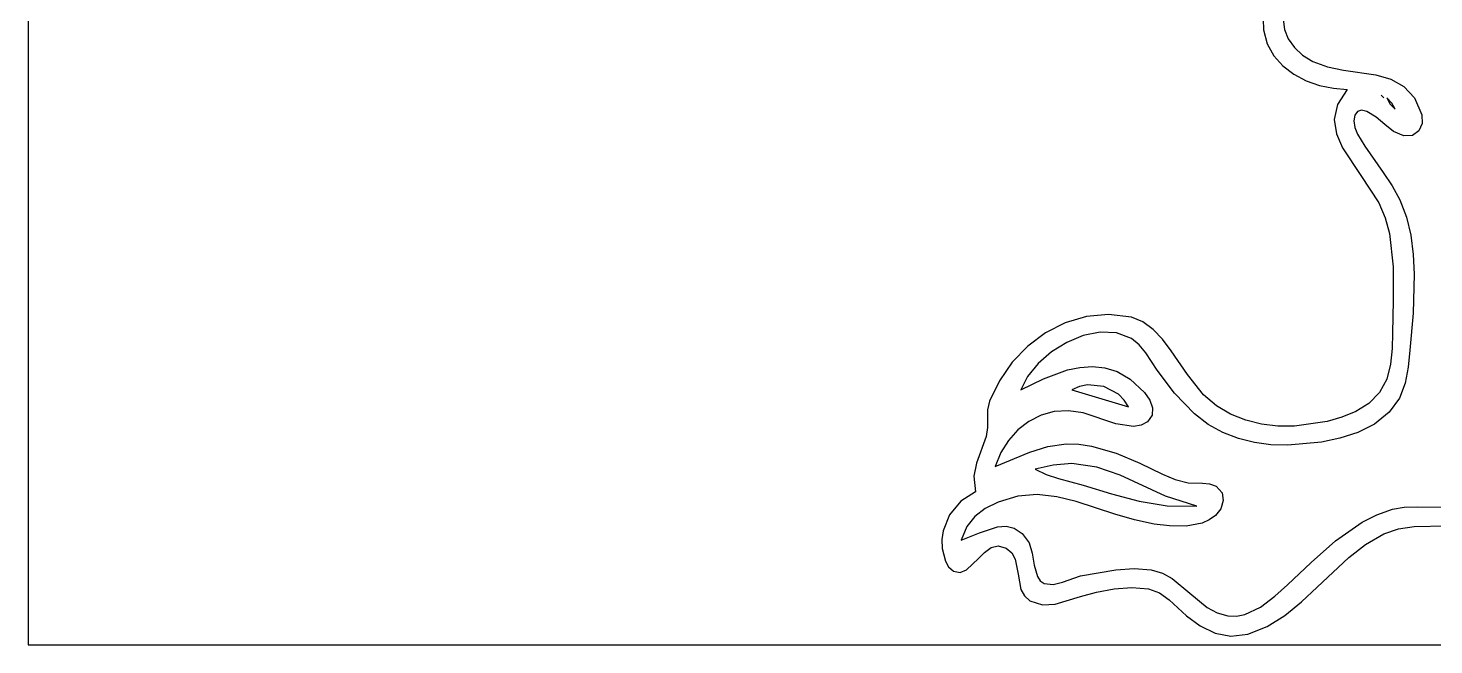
# Model space of a CAD drawing. Extents: x 0 to 276, y 0 to 299.
# Drawn here: x 0 to 131.1, y 0 to 57.6 of the extents above; entities that cross this region are included whole.
import ezdxf

# ---------------------------------------------------------------- set-up
doc = ezdxf.new("R2010")
doc.units = 0

msp = doc.modelspace()

# ---------------------------------------------------------------- linework, layer by layer
at = {"layer": 'Layer 1'}
for p, q in [((0, 298.715), (0, 0.000793)), ((115.197499, 58.418169), (115.226955, 57.415304)), ((117.080672, 58.404395), (117.202365, 57.463194)), ((115.226955, 57.415304), (115.570873, 56.123271)), ((117.202365, 57.463194), (117.553066, 56.575967)), ((117.553066, 56.575967), (118.120463, 55.764364)), ((115.570873, 56.123271), (116.190182, 55.005023)), ((118.120463, 55.764364), (118.892245, 55.050032)), ((116.190182, 55.005023), (117.037414, 54.059025)), ((117.037414, 54.059025), (118.065104, 53.283741)), ((118.892245, 55.050032), (119.856099, 54.45462)), ((119.856099, 54.45462), (121.215841, 53.958327)), ((121.215841, 53.958327), (122.693359, 53.667804)), ((118.065104, 53.283741), (119.225783, 52.677638)), ((119.225783, 52.677638), (120.471986, 52.23918)), ((122.693359, 53.667804), (125.713603, 53.220638)), ((125.713603, 53.220638), (127.11227, 52.82228)), ((127.11227, 52.82228), (128.340594, 52.146262)), ((120.471986, 52.23918), (121.756246, 51.966833)), ((121.756246, 51.966833), (123.031095, 51.859061)), ((123.031095, 51.859061), (122.132569, 50.441364)), ((126.206091, 51.329895), (126.470674, 51.065312)), ((126.470674, 51.065312), (126.206091, 51.329895)), ((128.340594, 52.146262), (129.326545, 51.071726)), ((122.132569, 50.441364), (121.846057, 49.061451)), ((124.393222, 49.924467), (124.00314, 49.786946)), ((124.888203, 49.811982), (124.393222, 49.924467)), ((126.735257, 51.065312), (127.065457, 50.486636)), ((127.198806, 50.585656), (126.735257, 51.065312)), ((127.065457, 50.486636), (127.529006, 50.00698)), ((127.529006, 50.00698), (127.198806, 50.585656)), ((129.326545, 51.071726), (129.998095, 49.477814)), ((121.846057, 49.061451), (122.046901, 47.71397)), ((123.747549, 49.444787), (123.65604, 48.943356)), ((123.65604, 48.943356), (123.755296, 48.310325)), ((124.00314, 49.786946), (123.747549, 49.444787)), ((125.748251, 49.257185), (124.888203, 49.811982)), ((126.548693, 48.573998), (125.748251, 49.257185)), ((127.377462, 47.938239), (126.548693, 48.573998)), ((130.027761, 48.67058), (129.725045, 47.983648)), ((129.998095, 49.477814), (130.027761, 48.67058)), ((122.046901, 47.71397), (122.610441, 46.39357)), ((123.755296, 48.310325), (124.005587, 47.695451)), ((124.005587, 47.695451), (124.679183, 46.567401)), ((128.32249, 47.525721), (127.377462, 47.938239)), ((129.139953, 47.555776), (128.32249, 47.525721)), ((129.725045, 47.983648), (129.139953, 47.555776)), ((122.610441, 46.39357), (124.326977, 43.812604)), ((124.679183, 46.567401), (126.40648, 44.103869)), ((124.326977, 43.812604), (125.998393, 41.275741)), ((126.40648, 44.103869), (127.249404, 42.860023)), ((127.249404, 42.860023), (127.972447, 41.540324)), ((125.998393, 41.275741), (126.595699, 39.872133)), ((127.972447, 41.540324), (128.569075, 39.949309)), ((126.595699, 39.872133), (126.994077, 38.398111)), ((128.569075, 39.949309), (128.968412, 38.244422)), ((126.994077, 38.398111), (127.34102, 35.312371)), ((128.968412, 38.244422), (129.20038, 36.459478)), ((129.20038, 36.459478), (129.294899, 34.628292)), ((127.34102, 35.312371), (127.333157, 32.165611)), ((129.294899, 34.628292), (129.191274, 30.962453)), ((127.333157, 32.165611), (127.264423, 29.104923)), ((98.727286, 30.661043), (96.753729, 30.078893)), ((100.796676, 30.845884), (98.727286, 30.661043)), ((102.922787, 30.589234), (100.796676, 30.845884)), ((103.974565, 30.166387), (102.922787, 30.589234)), ((104.932349, 29.455744), (103.974565, 30.166387)), ((129.191274, 30.962453), (128.8969, 27.517425)), ((94.915116, 29.143618), (93.250558, 27.899401)), ((96.753729, 30.078893), (94.915116, 29.143618)), ((98.424483, 28.879847), (96.883415, 28.243375)), ((99.995738, 29.194509), (98.424483, 28.879847)), ((101.518029, 29.120669), (99.995738, 29.194509)), ((102.912204, 28.591632), (101.518029, 29.120669)), ((105.813021, 28.532152), (104.932349, 29.455744)), ((127.264423, 29.104923), (127.241003, 27.67018)), ((93.250558, 27.899401), (91.799164, 26.390425)), ((96.883415, 28.243375), (95.451687, 27.351787)), ((103.646835, 28.002315), (102.912204, 28.591632)), ((104.255756, 27.262433), (103.646835, 28.002315)), ((106.633464, 27.470462), (105.813021, 28.532152)), ((127.241003, 27.67018), (127.102068, 26.211377)), ((91.799164, 26.390425), (90.600046, 24.660874)), ((94.208448, 26.271777), (93.232852, 25.070037)), ((95.451687, 27.351787), (94.208448, 26.271777)), ((105.313559, 25.665344), (104.255756, 27.262433)), ((108.161196, 25.232172), (106.633464, 27.470462)), ((128.8969, 27.517425), (128.736455, 25.917773)), ((93.232852, 25.070037), (92.60405, 23.813263)), ((94.709176, 24.852247), (96.958987, 25.671959)), ((96.958987, 25.671959), (98.115275, 25.91246)), ((98.115275, 25.91246), (99.280285, 25.993592)), ((99.280285, 25.993592), (100.444867, 25.880504)), ((100.444867, 25.880504), (101.599872, 25.538344)), ((101.599872, 25.538344), (102.808475, 24.799579)), ((106.934295, 23.513953), (105.313559, 25.665344)), ((109.650604, 23.339659), (108.161196, 25.232172)), ((127.102068, 26.211377), (126.742818, 24.811609)), ((128.736455, 25.917773), (128.465828, 24.431726)), ((90.600046, 24.660874), (89.692314, 22.754931)), ((92.60405, 23.813263), (94.709176, 24.852247)), ((98.070672, 24.128019), (97.366544, 23.813263)), ((97.366544, 23.813263), (102.658204, 22.225765)), ((98.821271, 24.275498), (98.070672, 24.128019)), ((100.344558, 24.109927), (98.821271, 24.275498)), ((101.701753, 23.399149), (100.344558, 24.109927)), ((102.808475, 24.799579), (104.132097, 23.555295)), ((126.742818, 24.811609), (126.058454, 23.553972)), ((128.465828, 24.431726), (127.924235, 23.039937)), ((89.692314, 22.754931), (89.509111, 21.936749)), ((102.244737, 22.865121), (101.701753, 23.399149)), ((102.658204, 22.225765), (102.244737, 22.865121)), ((104.132097, 23.555295), (104.625929, 22.843887)), ((104.625929, 22.843887), (104.895183, 22.126464)), ((108.788592, 21.566953), (106.934295, 23.513953)), ((110.85457, 22.32039), (109.650604, 23.339659)), ((112.173622, 21.535989), (110.85457, 22.32039)), ((125.054717, 22.539089), (123.863605, 21.792841)), ((126.058454, 23.553972), (125.054717, 22.539089)), ((127.924235, 23.039937), (126.950892, 21.723057)), ((89.483591, 21.110878), (89.479751, 20.285503)), ((89.509111, 21.936749), (89.483591, 21.110878)), ((94.486005, 21.449767), (93.346933, 20.869446)), ((95.726088, 21.791063), (94.486005, 21.449767)), ((97.046079, 21.867756), (95.726088, 21.791063)), ((98.424876, 21.654266), (97.046079, 21.867756)), ((101.459643, 20.647858), (98.424876, 21.654266)), ((104.855414, 21.443147), (104.422179, 20.834058)), ((104.895183, 22.126464), (104.855414, 21.443147)), ((110.082261, 20.585903), (108.788592, 21.566953)), ((113.584084, 20.970551), (112.173622, 21.535989)), ((122.550058, 21.25644), (121.179014, 20.8711)), ((123.863605, 21.792841), (122.550058, 21.25644)), ((126.950892, 21.723057), (125.579959, 20.607303)), ((89.479751, 20.285503), (89.361585, 19.46881)), ((92.329974, 20.075682), (91.456231, 19.094053)), ((93.346933, 20.869446), (92.329974, 20.075682)), ((103.101794, 20.402251), (101.459643, 20.647858)), ((103.821189, 20.509774), (103.101794, 20.402251)), ((104.422179, 20.834058), (103.821189, 20.509774)), ((111.457676, 19.824468), (110.082261, 20.585903)), ((112.900964, 19.26612), (111.457676, 19.824468)), ((115.062285, 20.608171), (113.584084, 20.970551)), ((116.584551, 20.432941), (115.062285, 20.608171)), ((118.12721, 20.428957), (116.584551, 20.432941)), ((121.179014, 20.8711), (118.12721, 20.428957)), ((124.03403, 19.823682), (122.37127, 19.294557)), ((125.579959, 20.607303), (124.03403, 19.823682)), ((89.361585, 19.46881), (88.46789, 16.952957)), ((91.456231, 19.094053), (90.746807, 17.95014)), ((93.448434, 18.001367), (95.114963, 18.510896)), ((95.114963, 18.510896), (96.837378, 18.759728)), ((96.837378, 18.759728), (98.025731, 18.73437)), ((98.025731, 18.73437), (99.19912, 18.567285)), ((99.19912, 18.567285), (101.494436, 17.904794)), ((114.398248, 18.894334), (112.900964, 19.26612)), ((115.935653, 18.692585), (114.398248, 18.894334)), ((117.499305, 18.644345), (115.935653, 18.692585)), ((120.649848, 18.94229), (117.499305, 18.644345)), ((122.37127, 19.294557), (120.649848, 18.94229)), ((90.222803, 16.669522), (93.448434, 18.001367)), ((90.746807, 17.95014), (90.222803, 16.669522)), ((101.494436, 17.904794), (103.710178, 16.965979)), ((88.46789, 16.952957), (88.229823, 15.741042)), ((88.229823, 15.741042), (88.370722, 14.288275)), ((95.633162, 16.767418), (93.926965, 16.404939)), ((93.926965, 16.404939), (94.972254, 15.905291)), ((94.972254, 15.905291), (96.117878, 15.533138)), ((97.366544, 16.923522), (95.633162, 16.767418)), ((99.698182, 16.582251), (97.366544, 16.923522)), ((101.874641, 15.842369), (99.698182, 16.582251)), ((106.097783, 13.894046), (101.874641, 15.842369)), ((103.710178, 16.965979), (105.8332, 15.944565)), ((105.8332, 15.944565), (106.991875, 15.440203)), ((96.117878, 15.533138), (98.424876, 14.907399)), ((98.424876, 14.907399), (101.05178, 14.093476)), ((106.991875, 15.440203), (108.214447, 15.132295)), ((108.214447, 15.132295), (109.54692, 15.099883)), ((109.54692, 15.099883), (110.212574, 15.034812)), ((110.212574, 15.034812), (110.820854, 14.809504)), ((110.820854, 14.809504), (111.37683, 14.213572)), ((86.990959, 13.41234), (85.950151, 12.158382)), ((88.370722, 14.288275), (86.990959, 13.41234)), ((90.487386, 13.341068), (89.273901, 12.726367)), ((92.318559, 13.901219), (90.487386, 13.341068)), ((94.136651, 14.033118), (92.318559, 13.901219)), ((95.946465, 13.833874), (94.136651, 14.033118)), ((97.752802, 13.400599), (95.946465, 13.833874)), ((101.374261, 12.220393), (97.752802, 13.400599)), ((101.05178, 14.093476), (103.636764, 13.410521)), ((103.636764, 13.410521), (106.261634, 12.990495)), ((107.560034, 13.429703), (106.097783, 13.894046)), ((109.008196, 12.96536), (107.560034, 13.429703)), ((111.491407, 13.473029), (111.254502, 12.718099)), ((111.37683, 14.213572), (111.491407, 13.473029)), ((85.950151, 12.158382), (85.346055, 10.646455)), ((88.305635, 11.993348), (87.568349, 11.046513)), ((89.273901, 12.726367), (88.305635, 11.993348)), ((103.198988, 11.667684), (101.374261, 12.220393)), ((106.261634, 12.990495), (109.008196, 12.96536)), ((110.756031, 12.079007), (110.175199, 11.668521)), ((111.254502, 12.718099), (110.756031, 12.079007)), ((124.449152, 11.472905), (125.805997, 12.151762)), ((125.805997, 12.151762), (127.264423, 12.658444)), ((127.264423, 12.658444), (128.372334, 12.848887)), ((128.372334, 12.848887), (129.564451, 12.897106)), ((129.564451, 12.897106), (132.057212, 12.845305)), ((85.346055, 10.646455), (85.238321, 9.831271)), ((87.568349, 11.046513), (87.047807, 9.790364)), ((88.761511, 10.462281), (90.435131, 11.01836)), ((90.435131, 11.01836), (91.234399, 11.076615)), ((91.234399, 11.076615), (91.996634, 10.894295)), ((91.996634, 10.894295), (92.712831, 10.400863)), ((105.039451, 11.269383), (103.198988, 11.667684)), ((106.464578, 11.10344), (105.039451, 11.269383)), ((108.016803, 11.096743), (106.464578, 11.10344)), ((109.509498, 11.378772), (108.016803, 11.096743)), ((110.175199, 11.668521), (109.509498, 11.378772)), ((121.971176, 9.728518), (124.449152, 11.472905)), ((126.470674, 10.377738), (127.838721, 10.840991)), ((127.838721, 10.840991), (129.291823, 11.049655)), ((129.291823, 11.049655), (132.312005, 11.117578)), ((85.238321, 9.831271), (85.276424, 8.996615)), ((87.047807, 9.790364), (88.761511, 10.462281)), ((89.821497, 9.08215), (90.489999, 9.258826)), ((90.489999, 9.258826), (91.242241, 9.04424)), ((92.712831, 10.400863), (93.373987, 9.525781)), ((93.373987, 9.525781), (93.671254, 8.577168)), ((119.69243, 7.684986), (121.971176, 9.728518)), ((123.194103, 8.160698), (124.767255, 9.38394)), ((124.767255, 9.38394), (126.470674, 10.377738)), ((85.276424, 8.996615), (85.565778, 7.816575)), ((87.536426, 6.995995), (88.646021, 8.061645)), ((88.646021, 8.061645), (89.214312, 8.64087)), ((89.214312, 8.64087), (89.821497, 9.08215)), ((91.242241, 9.04424), (91.763766, 8.59403)), ((91.763766, 8.59403), (92.074396, 8.005876)), ((92.074396, 8.005876), (92.345023, 6.597178)), ((93.671254, 8.577168), (93.850897, 7.431607)), ((120.244308, 5.383073), (123.194103, 8.160698)), ((85.565778, 7.816575), (85.865224, 7.285838)), ((85.865224, 7.285838), (86.313325, 6.898472)), ((86.313325, 6.898472), (86.950275, 6.762889)), ((86.950275, 6.762889), (87.536426, 6.995995)), ((92.345023, 6.597178), (92.61823, 5.181039)), ((93.850897, 7.431607), (94.147222, 6.383279)), ((98.160293, 6.435452), (101.456865, 7.014227)), ((101.456865, 7.014227), (103.186585, 7.125269)), ((103.186585, 7.125269), (104.774868, 7.017534)), ((104.774868, 7.017534), (105.806742, 6.710256)), ((105.806742, 6.710256), (106.724663, 6.197906)), ((117.474852, 5.602015), (119.69243, 7.684986)), ((94.147222, 6.383279), (94.41236, 5.98751)), ((94.41236, 5.98751), (94.794533, 5.726369)), ((94.794533, 5.726369), (95.608415, 5.634757)), ((95.608415, 5.634757), (96.489319, 5.84477)), ((96.489319, 5.84477), (98.160293, 6.435452)), ((101.303837, 5.23193), (102.96777, 5.351943)), ((102.96777, 5.351943), (104.510285, 5.231599)), ((106.724663, 6.197906), (108.367178, 4.836047)), ((116.290392, 4.543683), (117.474852, 5.602015)), ((118.770518, 4.007282), (120.244308, 5.383073)), ((92.61823, 5.181039), (92.932084, 4.583582)), ((92.932084, 4.583582), (93.458124, 4.12035)), ((93.458124, 4.12035), (94.62429, 3.744973)), ((95.821313, 3.814095), (98.160293, 4.527808)), ((98.160293, 4.527808), (99.655629, 4.935803)), ((99.655629, 4.935803), (101.303837, 5.23193)), ((104.510285, 5.231599), (105.526354, 4.856594)), ((105.526354, 4.856594), (106.432117, 4.217915)), ((106.432117, 4.217915), (108.062047, 2.710123)), ((108.367178, 4.836047), (109.999473, 3.48808)), ((114.961545, 3.538929), (116.290392, 4.543683)), ((117.232701, 2.759236), (118.770518, 4.007282)), ((94.62429, 3.744973), (95.821313, 3.814095)), ((108.062047, 2.710123), (109.327953, 1.771143)), ((109.999473, 3.48808), (110.904619, 2.993092)), ((110.904619, 2.993092), (111.918609, 2.710123)), ((111.918609, 2.710123), (112.723754, 2.690052)), ((112.723754, 2.690052), (113.50029, 2.842745)), ((113.50029, 2.842745), (114.961545, 3.538929)), ((115.582283, 1.728231), (117.232701, 2.759236)), ((109.327953, 1.771143), (110.716145, 1.107742)), ((113.77069, 1.003563), (115.582283, 1.728231)), ((0, 0.000793), (275.960069, 0.000793)), ((110.716145, 1.107742), (112.20445, 0.818892)), ((112.20445, 0.818892), (113.77069, 1.003563))]:
    msp.add_line(p, q, dxfattribs=at)

doc.saveas('drawing.dxf')
